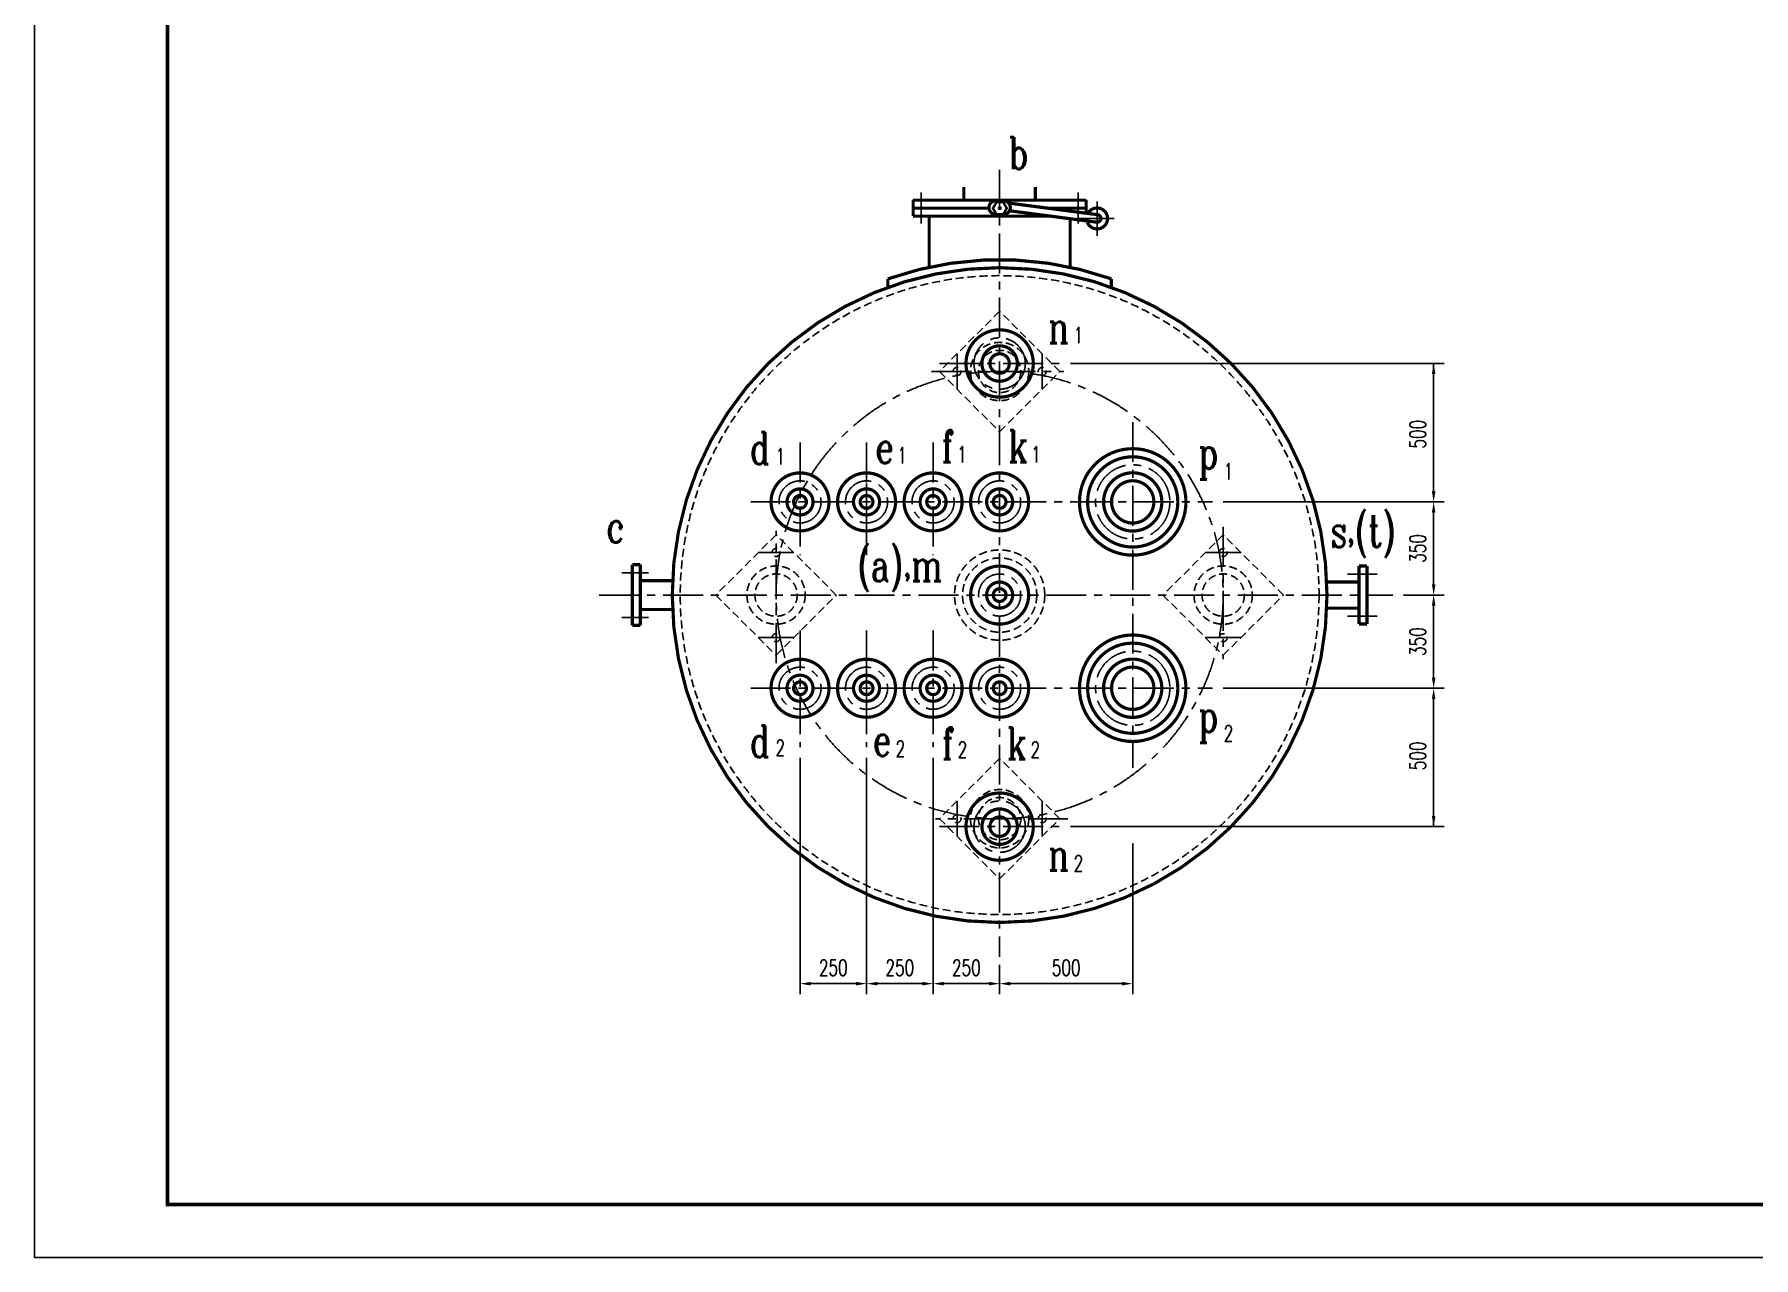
# Model space of a CAD drawing. Extents: x 37280 to 54100, y -24210 to -11888.
# Drawn here: x 37280 to 43740, y -23768 to -19172 of the extents above; entities that cross this region are included whole.
import ezdxf

# ---------------------------------------------------------------- set-up
doc = ezdxf.new("R2010")
doc.units = 0
doc.header["$LTSCALE"] = 120
doc.header["$MEASUREMENT"] = 0
doc.linetypes.add('CENTER', pattern=[2, 1.25, -0.25, 0.25, -0.25])
doc.linetypes.add('HIDDEN', pattern=[0.375, 0.25, -0.125])
doc.layers.get('0').update_dxf_attribs({"linetype": 'CONTINUOUS'})
for name, color, linetype in [('1', 1, 'CENTER'), ('2', 2, 'HIDDEN'), ('4', 1, 'CENTER'), ('TAB', 7, 'CONTINUOUS')]:
    doc.layers.add(name, color=color, linetype=linetype)
doc.styles.add('RC', font='romanc', dxfattribs={"width": 0.7, "bigfont": 'hztxt'})
doc.styles.add('SD', font='romanc', dxfattribs={"width": 0.7, "bigfont": 'hztxt'})
doc.styles.get("Standard").update_dxf_attribs({"font": 'simplex', "width": 0.7, "bigfont": 'HZTXT.SHX'})

# ---------------------------------------------------------------- blocks, each defined once
blk = doc.blocks.new('F-TABPT')
at = {"layer": 'TAB', "color": 7, "linetype": 'Continuous'}
blk.add_point((0, 0), dxfattribs=at)
at = {"layer": 'TAB', "color": 7, "linetype": 'Continuous', "width": 0.7, "flags": 1}
for tag, p in [('┬Ñ▓ò©▀', (33.63, 15.13)), ('áÏ░Õ©▀', (33.63, -11.27)), ('┐ÝÂ╚╝Ë│ñ', (33.63, -37.67)), ('│ñÂ╚╝Ë│ñ', (33.63, -64.07)), ('═╝┐‗║┼', (33.63, -90.47)), ('▒╚└²', (33.63, -116.87))]:
    blk.add_attdef(tag, p, '', height=20, dxfattribs=at)

msp = doc.modelspace()

# ---------------------------------------------------------------- linework, layer by layer
for p, q in [((41173.5, -20408.8), (42577.7, -20408.8)), ((42537.7, -20408.8), (42537.7, -20888.8)), ((41747, -20928.8), (42577.7, -20928.8)), ((41747, -20928.8), (42577.7, -20928.8)), ((42537.7, -20968.8), (42537.7, -21238.8)), ((42424.6, -21278.8), (42577.7, -21278.8)), ((42424.6, -21278.8), (42577.7, -21278.8)), ((42537.7, -21318.8), (42537.7, -21588.8)), ((41747, -21628.8), (42577.7, -21628.8)), ((41747, -21628.8), (42577.7, -21628.8)), ((42537.7, -21668.8), (42537.7, -22148.8)), ((40157, -21890.6), (40157, -22778.6)), ((40407, -21890.6), (40407, -22778.6)), ((40407, -21890.6), (40407, -22778.6)), ((40657, -21890.6), (40657, -22778.6)), ((40657, -21890.6), (40657, -22778.6)), ((41173.5, -22148.8), (42577.7, -22148.8)), ((41407, -22212.4), (41407, -22778.6)), ((40907, -22668.2), (40907, -22778.6)), ((40907, -22668.2), (40907, -22778.6)), ((40197, -22738.6), (40367, -22738.6)), ((40447, -22738.6), (40617, -22738.6)), ((40697, -22738.6), (40867, -22738.6)), ((40947, -22738.6), (41367, -22738.6))]:
    msp.add_line(p, q)
for points, const_width in [([(40772.7, -19791.9), (40772.7, -19746.3)], 12), ([(41041.2, -19791.9), (41041.2, -19746.3)], 12), ([(40582, -19855.2), (40582, -19793.2)], 12), ([(40582, -19825.2), (40866.9, -19825.2)], 12), ([(41273.1, -19849.6), (40940.6, -19806)], 12), ([(41273.1, -19878.2), (40944, -19835)], 12), ([(41086.9, -19825.2), (41232, -19825.2)], 12), ([(41232, -19844.2), (41232, -19793.2)], 12), ([(40582, -19855.2), (41097.8, -19855.2)], 12), ([(40642, -20047), (40642, -19855.2)], 12), ([(40921.5, -19853.5), (40888.1, -19847.8)], 9), ([(41172, -20047), (41172, -19864.9)], 12), ([(40487, -20122.7), (40487, -20090.9)], 12), ([(41327, -20122.7), (41327, -20090.9)], 12), ([(39527, -21164.8), (39527, -21392.8)], 12), ([(39527, -21164.8), (39557, -21164.8)], 12), ([(39557, -21164.8), (39557, -21392.8)], 12), ([(42257, -21387.8), (42257, -21169.8)], 12), ([(42287, -21387.8), (42287, -21169.8)], 12), ([(39678.1, -21224.8), (39557, -21224.8)], 12), ([(42257, -21229.8), (42136, -21229.8)], 12), ([(39678.1, -21332.8), (39557, -21332.8)], 12), ([(42257, -21327.8), (42136, -21327.8)], 12), ([(39527, -21392.8), (39557, -21392.8)], 12)]:
    msp.add_lwpolyline(points, dxfattribs=dict(const_width=const_width))
for points in [[(40582, -19795.2, 12, 12, 0), (41232, -19795.2, 12, 12, 0)], [(41236.4, -19878, 12, 12, 0.831131), (41312.4, -19863.9, 12, 12, 0.414214), (41273.1, -19824.6, 12, 12, 0.264778), (41239.3, -19843.9, 12, 12, 0.264778)], [(42287, -21169.8, 12, 12, 0), (42257, -21169.8, 12, 12, 0)], [(42287, -21387.8, 12, 12, 0), (42257, -21387.8, 12, 12, 0)]]:
    msp.add_lwpolyline(points, format="xyseb")
at = {"const_width": 12}
for points in [[(40890.5, -19797.7, 1.024915), (40894.9, -19848, 17.794937)], [(40923.4, -19797.7, -1.024915), (40919, -19848, -17.794937)], [(41273.1, -19878.2, 0.414214), (41287.4, -19863.9, 0.414214), (41273.1, -19849.6)], [(41327, -20090.9, 0.171573), (40487, -20090.9, 0.171573)], [(42137, -21278.8, 1), (39677, -21278.8, 1), (42137, -21278.8, 0)], [(41033.5, -20408.8, 1), (40780.5, -20408.8, 1), (41033.5, -20408.8, 0)], [(41033.5, -22148.8, -1), (40780.5, -22148.8, -1), (41033.5, -22148.8, 0)]]:
    msp.add_lwpolyline(points, format="xyb", dxfattribs=at)
for points in [[(40894.9, -19848, 9, 9, 0), (40920.9, -19848, 9, 9, 0), (40933.9, -19825.6, 9, 9, 0), (40920.9, -19803.1, 9, 9, 0), (40894.9, -19803.1, 9, 9, 0), (40881.9, -19825.6, 9, 9, 0)], [(40973.5, -20408.8, 12, 12, 1), (40840.5, -20408.8, 12, 12, 1)], [(40943.5, -20408.8, 12, 12, 1), (40870.5, -20408.8, 12, 12, 1)], [(41607, -20928.8, 12, 12, 1), (41207, -20928.8, 12, 12, 1)], [(41576.5, -20928.8, 12, 12, 1), (41237.5, -20928.8, 12, 12, 1)], [(40266, -20928.8, 12, 12, 1), (40048, -20928.8, 12, 12, 1)], [(40516, -20928.8, 12, 12, 1), (40298, -20928.8, 12, 12, 1)], [(40766, -20928.8, 12, 12, 1), (40548, -20928.8, 12, 12, 1)], [(41016, -20928.8, 12, 12, 1), (40798, -20928.8, 12, 12, 1)], [(41516.5, -20928.8, 12, 12, 1), (41297.5, -20928.8, 12, 12, 1)], [(41486.5, -20928.8, 12, 12, 1), (41327.5, -20928.8, 12, 12, 1)], [(40206, -20928.8, 12, 12, 1), (40108, -20928.8, 12, 12, 1)], [(40181, -20928.8, 12, 12, 1), (40133, -20928.8, 12, 12, 1)], [(40456, -20928.8, 12, 12, 1), (40358, -20928.8, 12, 12, 1)], [(40431, -20928.8, 12, 12, 1), (40383, -20928.8, 12, 12, 1)], [(40706, -20928.8, 12, 12, 1), (40608, -20928.8, 12, 12, 1)], [(40681, -20928.8, 12, 12, 1), (40633, -20928.8, 12, 12, 1)], [(40956, -20928.8, 12, 12, 1), (40858, -20928.8, 12, 12, 1)], [(40931, -20928.8, 12, 12, 1), (40883, -20928.8, 12, 12, 1)], [(41016, -21278.8, 12, 12, 1), (40798, -21278.8, 12, 12, 1)], [(40956, -21278.8, 12, 12, 1), (40858, -21278.8, 12, 12, 1)], [(40931, -21278.8, 12, 12, 1), (40883, -21278.8, 12, 12, 1)], [(41607, -21628.8, 12, 12, -1), (41207, -21628.8, 12, 12, -1)], [(41576.5, -21628.8, 12, 12, -1), (41237.5, -21628.8, 12, 12, -1)], [(40266, -21628.8, 12, 12, -1), (40048, -21628.8, 12, 12, -1)], [(40206, -21628.8, 12, 12, -1), (40108, -21628.8, 12, 12, -1)], [(40516, -21628.8, 12, 12, -1), (40298, -21628.8, 12, 12, -1)], [(40456, -21628.8, 12, 12, -1), (40358, -21628.8, 12, 12, -1)], [(40766, -21628.8, 12, 12, -1), (40548, -21628.8, 12, 12, -1)], [(40706, -21628.8, 12, 12, -1), (40608, -21628.8, 12, 12, -1)], [(41016, -21628.8, 12, 12, -1), (40798, -21628.8, 12, 12, -1)], [(40956, -21628.8, 12, 12, -1), (40858, -21628.8, 12, 12, -1)], [(41516.5, -21628.8, 12, 12, -1), (41297.5, -21628.8, 12, 12, -1)], [(41486.5, -21628.8, 12, 12, -1), (41327.5, -21628.8, 12, 12, -1)], [(40181, -21628.8, 12, 12, -1), (40133, -21628.8, 12, 12, -1)], [(40431, -21628.8, 12, 12, -1), (40383, -21628.8, 12, 12, -1)], [(40681, -21628.8, 12, 12, -1), (40633, -21628.8, 12, 12, -1)], [(40931, -21628.8, 12, 12, -1), (40883, -21628.8, 12, 12, -1)], [(40973.5, -22148.8, 12, 12, -1), (40840.5, -22148.8, 12, 12, -1)], [(40943.5, -22148.8, 12, 12, -1), (40870.5, -22148.8, 12, 12, -1)]]:
    msp.add_lwpolyline(points, format="xyseb", close=True)
at = {"const_width": 7.5}
msp.add_lwpolyline([(40903.8, -19825.4, 1), (40911.3, -19824.8, 1)], format="xyb", close=True, dxfattribs=at)
for points in [[(42531, -20448.8), (42544.4, -20448.8), (42537.7, -20408.8)], [(42531, -20888.8), (42544.4, -20888.8), (42537.7, -20928.8)], [(42531, -20968.8), (42544.4, -20968.8), (42537.7, -20928.8)], [(42531, -21238.8), (42544.4, -21238.8), (42537.7, -21278.8)], [(42531, -21318.8), (42544.4, -21318.8), (42537.7, -21278.8)], [(42531, -21588.8), (42544.4, -21588.8), (42537.7, -21628.8)], [(42531, -21668.8), (42544.4, -21668.8), (42537.7, -21628.8)], [(42531, -22108.8), (42544.4, -22108.8), (42537.7, -22148.8)], [(40197, -22732), (40197, -22745.3), (40157, -22738.6)], [(40367, -22732), (40367, -22745.3), (40407, -22738.6)], [(40447, -22732), (40447, -22745.3), (40407, -22738.6)], [(40617, -22732), (40617, -22745.3), (40657, -22738.6)], [(40697, -22732), (40697, -22745.3), (40657, -22738.6)], [(40867, -22732), (40867, -22745.3), (40907, -22738.6)], [(40947, -22732), (40947, -22745.3), (40907, -22738.6)], [(41367, -22732), (41367, -22745.3), (41407, -22738.6)]]:
    msp.add_solid(points)
at = {"layer": '1'}
for p, q in [((40747, -20372.5), (40747, -20505.1)), ((41067, -20372.5), (41067, -20505.1)), ((40651.2, -20438.8), (41148, -20438.8)), ((40067, -21534.6), (40067, -21037.8)), ((41747, -21023), (41747, -21519.9)), ((40000.7, -21118.8), (40133.2, -21118.8)), ((41813.2, -21118.8), (41680.7, -21118.8)), ((40000.7, -21438.8), (40133.2, -21438.8)), ((41813.2, -21438.8), (41680.7, -21438.8)), ((40747, -22185.1), (40747, -22052.5)), ((41067, -22185.1), (41067, -22052.5)), ((41162.7, -22118.8), (40665.9, -22118.8))]:
    msp.add_line(p, q, dxfattribs=at)
msp.add_circle((40907, -21278.8), 840, dxfattribs=at)
at = {"layer": '2'}
for p, q in [((40907, -20212.5), (40680.7, -20438.8)), ((41133.2, -20438.8), (40907, -20212.5)), ((40680.7, -20438.8), (40907, -20665.1)), ((40907, -20665.1), (41133.2, -20438.8)), ((40067, -21052.5), (39840.7, -21278.8)), ((40293.2, -21278.8), (40067, -21052.5)), ((41747, -21052.5), (41520.7, -21278.8)), ((41973.2, -21278.8), (41747, -21052.5)), ((39840.7, -21278.8), (40067, -21505.1)), ((40067, -21505.1), (40293.2, -21278.8)), ((41520.7, -21278.8), (41747, -21505.1)), ((41747, -21505.1), (41973.2, -21278.8)), ((40907, -21892.5), (40680.7, -22118.8)), ((41133.2, -22118.8), (40907, -21892.5)), ((40680.7, -22118.8), (40907, -22345.1)), ((40907, -22345.1), (41133.2, -22118.8))]:
    msp.add_line(p, q, dxfattribs=at)
for centre, radius in [((40907, -21278.8), 1200), ((40907, -20438.8), 109.5), ((40907, -20438.8), 79.5), ((40747, -20438.8), 15), ((41067, -20438.8), 15), ((40067, -21118.8), 15), ((40907, -21278.8), 169.5), ((41747, -21118.8), 15), ((40067, -21278.8), 109.5), ((40907, -21278.8), 139.5), ((41747, -21278.8), 109.5), ((40067, -21278.8), 79.5), ((41747, -21278.8), 79.5), ((40067, -21438.8), 15), ((41747, -21438.8), 15), ((40907, -22118.8), 109.5), ((40907, -22118.8), 79.5), ((40747, -22118.8), 15), ((41067, -22118.8), 15)]:
    msp.add_circle(centre, radius, dxfattribs=at)
at = {"layer": '4'}
for p, q in [((40907, -19680.9), (40907, -22637.3)), ((40612, -19883.4), (40612, -19767)), ((41202, -19883.4), (41202, -19767)), ((41273.1, -19800.3), (41273.1, -19929.1)), ((41337.2, -19863.8), (41198.3, -19863.8)), ((40680.5, -20408.8), (41133.5, -20408.8)), ((41407, -20628.8), (41407, -21928.2)), ((40157, -20706), (40157, -21128.4)), ((40407, -20706), (40407, -21128.4)), ((40657, -20706), (40657, -21128.4)), ((40407, -20860.1), (40407, -21128.4)), ((39971.8, -20928.8), (41707, -20928.8)), ((39487.7, -21194.8), (39587.1, -21194.8)), ((42213.4, -21199.8), (42325.8, -21199.8)), ((39402.5, -21278.8), (42384.6, -21278.8)), ((39487.7, -21362.8), (39587.1, -21362.8)), ((42213.4, -21357.8), (42325.8, -21357.8)), ((40157, -21411.8), (40157, -21850.6)), ((40407, -21697.5), (40407, -21411.8)), ((40407, -21411.8), (40407, -21850.6)), ((40657, -21411.8), (40657, -21850.6)), ((39971.8, -21628.8), (41707, -21628.8)), ((40680.5, -22148.8), (41133.5, -22148.8))]:
    msp.add_line(p, q, dxfattribs=at)
for centre, radius in [((40907, -20408.8), 96.5), ((41407, -20928.8), 139.5), ((40157, -20928.8), 79), ((40407, -20928.8), 79), ((40657, -20928.8), 79), ((40907, -20928.8), 79), ((40907, -21278.8), 79), ((41407, -21628.8), 139.5), ((40157, -21628.8), 79), ((40407, -21628.8), 79), ((40657, -21628.8), 79), ((40907, -21628.8), 79), ((40907, -22148.8), 96.5)]:
    msp.add_circle(centre, radius, dxfattribs=at)
at = {"layer": 'TAB'}
for p, q in [((37280.4, -11887.8), (37280.4, -23767.8)), ((37280.4, -23767.8), (54100.4, -23767.8))]:
    msp.add_line(p, q, dxfattribs=at)
at = {"layer": 'TAB', "const_width": 14}
msp.add_lwpolyline([(37780.4, -23567.8), (53900.4, -23567.8), (53900.4, -12087.8), (37780.4, -12087.8)], close=True, dxfattribs=at)

# ---------------------------------------------------------------- block references
at = {"layer": 'TAB', "xscale": 20, "yscale": 20, "zscale": 20}
msp.add_blockref('F-TABPT', (37780.4, -23567.8), dxfattribs=at)

# ---------------------------------------------------------------- texts
at = {"color": 3, "style": 'SD', "width": 0.7}
for s, height, p in [('b', 120, (40939.5, -19678.6)), ('n', 120, (41089.6, -20332.6)), ('1', 60, (41185.2, -20332.6)), ('d', 120, (39968.5, -20787.1)), ('f', 120, (40689.5, -20779.6)), ('k', 120, (40939.1, -20779.6)), ('1', 60, (40064.8, -20787.9)), ('e', 120, (40440.3, -20783.4)), ('1', 60, (40522.5, -20784.2)), ('1', 60, (40747.2, -20780.4)), ('1', 60, (41025.1, -20780.4)), ('p', 120, (41653.4, -20804.3)), ('1', 60, (41748.9, -20844.4)), ('s,(t)', 120, (42150.8, -21098.3)), ('c', 120, (39428.9, -21081.7)), ('(a),m', 120, (40372.9, -21227)), ('p', 120, (41653.4, -21793.3)), ('d', 120, (39968.5, -21888.3)), ('2', 60, (40064.8, -21882.7)), ('e', 120, (40430.8, -21883.4)), ('2', 60, (40516, -21886.5)), ('f', 120, (40690.5, -21895.8)), ('2', 60, (40749.4, -21890.2)), ('k', 120, (40934.2, -21895.8)), ('2', 60, (41023, -21890.2)), ('2', 60, (41748.9, -21828.9)), ('n', 120, (41089.6, -22313.7)), ('2', 60, (41185.2, -22317.3))]:
    msp.add_text(s, height=height, dxfattribs=at).set_placement(p)
at = {"char_height": 60, "attachment_point": 5, "rotation": 90, "style": 'RC'}
for s, insert in [('\\A1;500', (42477.7, -20674.5)), ('\\A1;350', (42477.7, -21103.8)), ('\\A1;350', (42477.7, -21453.8)), ('\\A1;500', (42477.7, -21882.9))]:
    msp.add_mtext(s, dxfattribs=dict(at, insert=insert))
at = {"char_height": 60, "attachment_point": 5, "style": 'RC'}
for s, insert in [('\\A1;250', (40282, -22678.6)), ('\\A1;250', (40532, -22678.6)), ('\\A1;250', (40782, -22678.6)), ('\\A1;500', (41157, -22678.6))]:
    msp.add_mtext(s, dxfattribs=dict(at, insert=insert))

doc.saveas('drawing.dxf')
